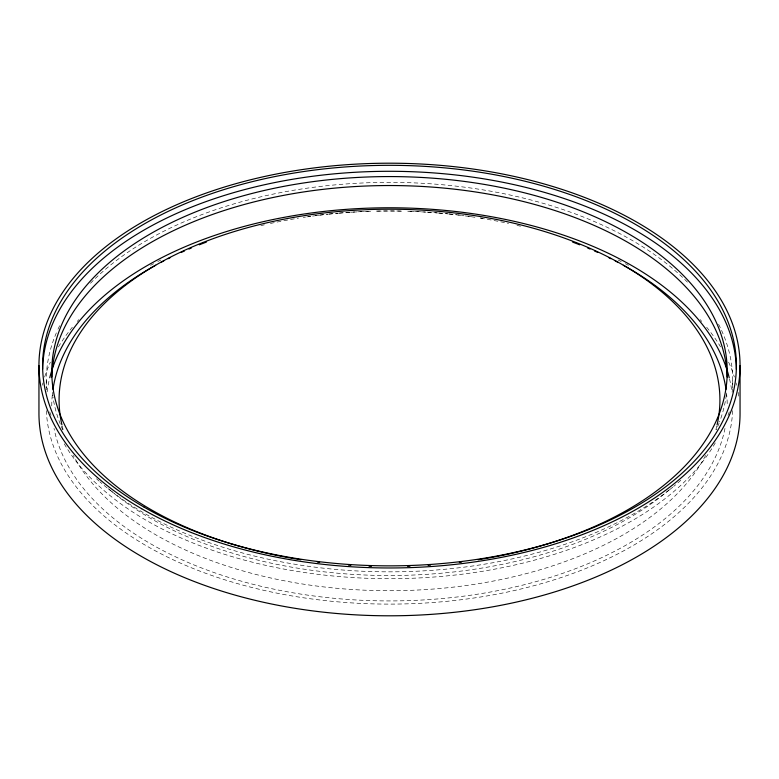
<?xml version="1.0" encoding="UTF-8"?>
<svg xmlns="http://www.w3.org/2000/svg" width="779" height="779" viewBox="0 0 779 779"><rect width="100%" height="100%" fill="white"/><g stroke="black" fill="none" stroke-linecap="round" stroke-linejoin="round"><path stroke-width="0.58" stroke-dasharray="3.9 2.92" d="M732.727 380.532L732.727 387.796M46.273 380.532L46.273 387.796M716.807 426.045A330.413 190.767 0 0 1 715.901 429.599M705.647 455.423A330.413 190.767 0 0 1 389.5 590.725A330.413 190.767 0 0 1 73.353 455.423M63.099 429.599A330.413 190.767 0 0 1 62.193 426.045M724.986 428.431A337.735 194.993 0 0 1 389.5 600.93A337.735 194.993 0 0 1 54.014 428.431M51.765 405.937A337.735 194.993 0 0 1 52.514 392.947M260.848 225.647A337.735 194.993 0 0 1 264.432 224.81M270.44 223.466A337.735 194.993 0 0 1 298.415 218.178M303.245 217.419A337.735 194.993 0 0 1 305.563 217.068M306.731 216.893A337.735 194.993 0 0 1 311.405 216.231M312.583 216.075A337.735 194.993 0 0 1 327.988 214.215M329.186 214.089A337.735 194.993 0 0 1 337.58 213.271M338.787 213.164A337.735 194.993 0 0 1 349.644 212.316M350.852 212.229A337.735 194.993 0 0 1 369.022 211.313M376.267 211.099A337.735 194.993 0 0 1 402.733 211.099M409.978 211.313A337.735 194.993 0 0 1 425.724 212.073M426.931 212.151A337.735 194.993 0 0 1 437.808 212.959M439.015 213.056A337.735 194.993 0 0 1 447.419 213.835M448.616 213.962A337.735 194.993 0 0 1 464.07 215.764M465.248 215.919A337.735 194.993 0 0 1 469.932 216.562M471.1 216.728A337.735 194.993 0 0 1 475.755 217.419M480.585 218.178A337.735 194.993 0 0 1 508.56 223.466M516.954 225.365A337.735 194.993 0 0 1 520.528 226.222M726.486 392.947A337.735 194.993 0 0 1 727.235 405.937M732.63 410.621A343.227 198.158 0 0 1 389.5 604.105A343.227 198.158 0 0 1 46.37 410.621M47.139 391.856A343.227 198.158 0 0 1 49.486 378.896M729.514 378.896A343.227 198.158 0 0 1 731.861 391.856M732.435 388.731A343.227 198.158 0 0 1 732.124 392.256M715.278 442.92A343.227 198.158 0 0 1 389.5 578.69A343.227 198.158 0 0 1 63.722 442.92M46.652 389.909A343.227 198.158 0 0 1 57.451 330.374M57.967 329.244A343.227 198.158 0 0 1 60.441 324.191M90.461 283.274A343.227 198.158 0 0 1 389.5 182.374A343.227 198.158 0 0 1 688.539 283.274M718.559 324.191A343.227 198.158 0 0 1 721.033 329.244M721.549 330.374A343.227 198.158 0 0 1 732.513 387.553M726.34 394.71A337.735 194.993 0 0 1 719.572 421.828M719.134 422.978A337.735 194.993 0 0 1 716.252 429.862M669.492 489.572A337.735 194.993 0 0 1 109.508 489.572M62.748 429.862A337.735 194.993 0 0 1 60.781 425.285M60.314 424.136A337.735 194.993 0 0 1 52.982 397.086M52.816 395.898A337.735 194.993 0 0 1 52.388 392.343M729.29 411.857A346.889 200.271 0 0 1 727.995 415.353M680.827 480.283A346.889 200.271 0 0 1 673.699 486.398M672.783 487.157A346.889 200.271 0 0 1 669.979 489.407M669.034 490.157A346.889 200.271 0 0 1 111.874 491.637M110.92 490.897A346.889 200.271 0 0 1 108.077 488.657M107.151 487.907A346.889 200.271 0 0 1 99.916 481.821M99.04 481.052A346.889 200.271 0 0 1 96.46 478.734M51.005 415.353A346.889 200.271 0 0 1 49.71 411.857M42.368 385.235A350.55 202.384 0 0 1 42.962 382.898M44.646 377.065A350.55 202.384 0 0 1 50.382 362.157M58.415 346.908A350.55 202.384 0 0 1 72.35 327.199M77.199 321.484A350.55 202.384 0 0 1 78.883 319.604M150.561 265.327A350.55 202.384 0 0 1 153.629 263.692M157.767 261.549A350.55 202.384 0 0 1 160.922 259.972M308.182 216.543A350.55 202.384 0 0 1 310.558 216.221M315.32 215.608A350.55 202.384 0 0 1 318.913 215.17M320.111 215.033A350.55 202.384 0 0 1 327.346 214.235M328.553 214.108A350.55 202.384 0 0 1 338.261 213.203M339.478 213.095A350.55 202.384 0 0 1 371.252 211.304M377.357 211.148A350.55 202.384 0 0 1 401.643 211.148M407.748 211.304A350.55 202.384 0 0 1 437.087 212.901M438.304 212.998A350.55 202.384 0 0 1 448.032 213.865M449.24 213.991A350.55 202.384 0 0 1 456.484 214.751M457.682 214.887A350.55 202.384 0 0 1 463.68 215.608M468.442 216.221A350.55 202.384 0 0 1 470.818 216.543M480.224 217.925A350.55 202.384 0 0 1 482.659 218.305M618.078 259.972A350.55 202.384 0 0 1 621.233 261.549M625.371 263.692A350.55 202.384 0 0 1 628.439 265.327M700.117 319.604A350.55 202.384 0 0 1 701.801 321.484M706.65 327.199A350.55 202.384 0 0 1 720.585 346.908M728.618 362.157A350.55 202.384 0 0 1 734.354 377.065M736.038 382.898A350.55 202.384 0 0 1 736.632 385.235M738.132 392.285A350.55 202.384 0 0 1 739.057 398.176"/><path stroke-width="1.17" d="M740.05 365.585L740.05 413.415A350.55 202.384 0 0 1 389.5 615.799A350.55 202.384 0 0 1 38.95 413.415L38.95 365.585M300.86 559.721A337.735 194.993 0 0 1 113.082 259.524A337.735 194.993 0 0 1 665.918 259.524A337.735 194.993 0 0 1 478.14 559.721M461.704 562.049A337.735 194.993 0 0 1 459.337 562.341M430.563 565.106A337.735 194.993 0 0 1 428.148 565.272M409.978 566.197A337.735 194.993 0 0 1 407.563 566.275M371.437 566.275A337.735 194.993 0 0 1 369.022 566.197M350.852 565.272A337.735 194.993 0 0 1 348.437 565.106M319.663 562.341A337.735 194.993 0 0 1 317.296 562.049M61.911 424.867A330.413 190.767 0 0 1 389.5 209.2A330.413 190.767 0 0 1 717.089 424.867M52.982 389.383A337.735 194.993 0 0 1 155.654 265.249M160.747 262.494A337.735 194.993 0 0 1 163.853 260.858M168.069 258.706A337.735 194.993 0 0 1 170.202 257.645M181.108 252.493A337.735 194.993 0 0 1 184.457 250.994M188.976 249.037A337.735 194.993 0 0 1 191.254 248.082M199.317 244.801A337.735 194.993 0 0 1 206.347 242.113M572.653 242.113A337.735 194.993 0 0 1 579.683 244.801M587.746 248.082A337.735 194.993 0 0 1 590.024 249.037M594.543 250.994A337.735 194.993 0 0 1 597.892 252.493M608.798 257.645A337.735 194.993 0 0 1 610.931 258.706M615.147 260.858A337.735 194.993 0 0 1 618.253 262.494M623.346 265.249A337.735 194.993 0 0 1 726.018 389.383M49.768 377.727A343.227 198.158 0 0 1 389.5 207.779A343.227 198.158 0 0 1 729.232 377.727M51.823 377.007A337.735 194.993 0 0 1 389.5 185.538A337.735 194.993 0 0 1 727.177 377.007M42.631 369.207A346.889 200.271 0 0 1 389.5 171.292A346.889 200.271 0 0 1 736.369 369.207M144.212 507.197A346.889 200.271 0 0 0 724.567 417.417A346.889 200.271 0 0 0 299.72 172.14A346.889 200.271 0 0 0 144.212 507.197M141.622 508.697A350.55 202.384 0 0 0 728.102 417.972A350.55 202.384 0 0 0 298.776 170.095A350.55 202.384 0 0 0 141.622 508.697"/></g></svg>
